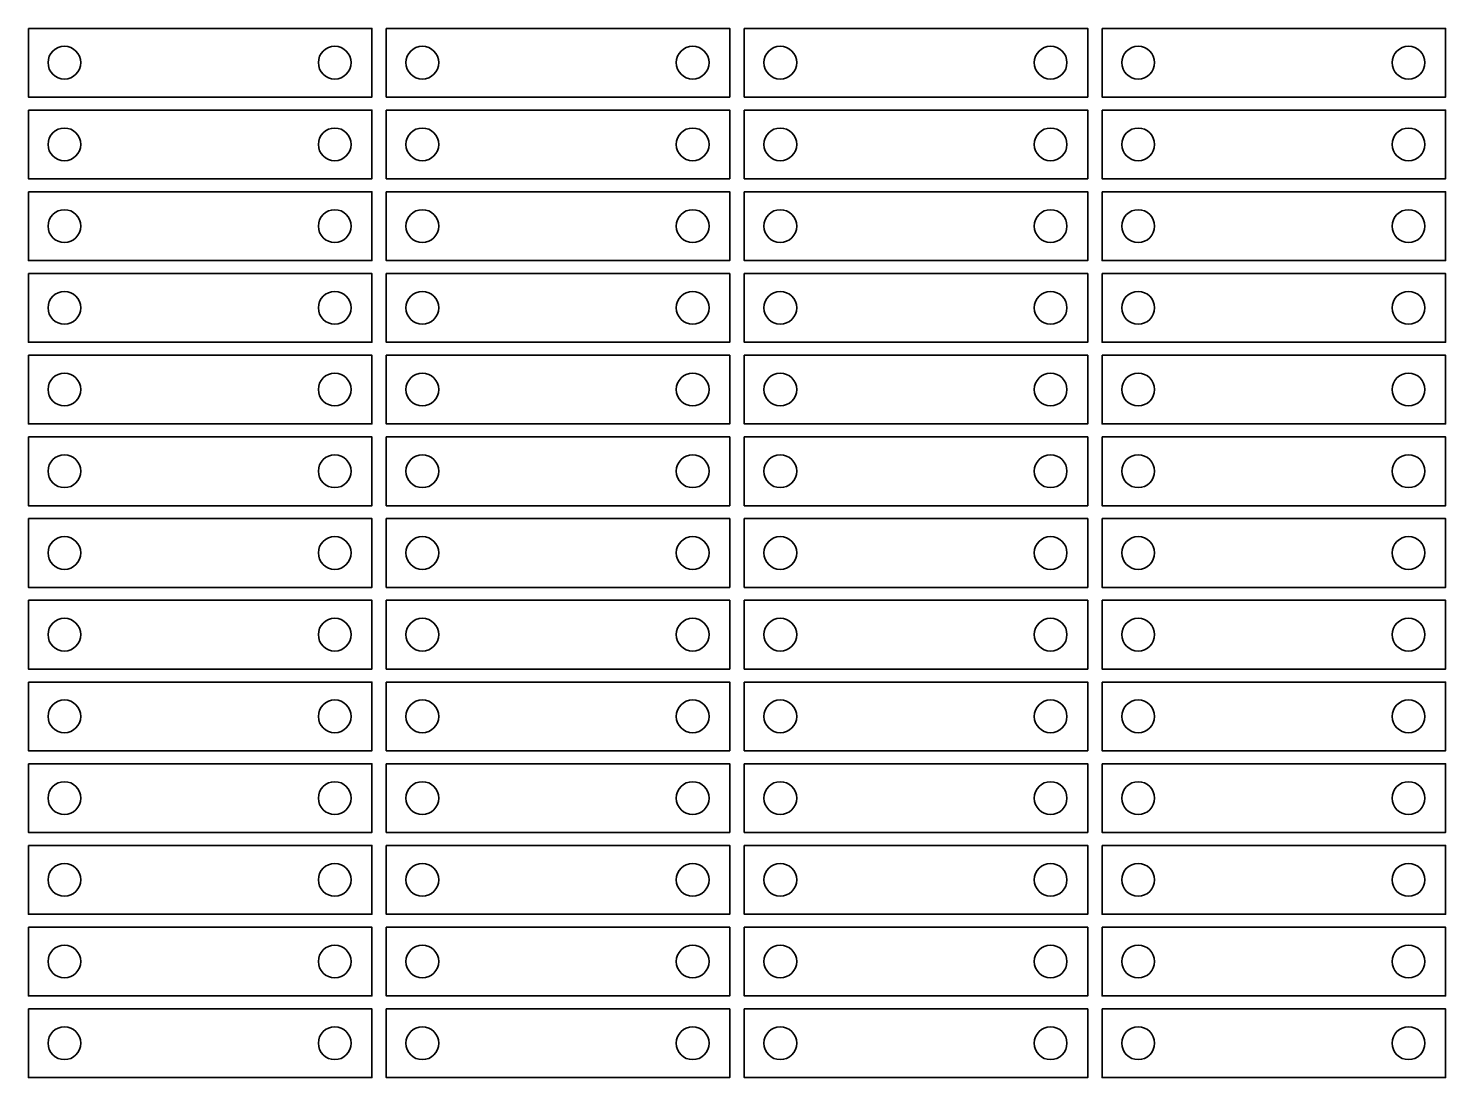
# Model space of a CAD drawing. Header units: inches. Extents: x 3 to 474, y -417 to -3.
# Drawn here: x 2.6 to 270.8, y -417.3 to -218.9 of the extents above; entities that cross this region are included whole.
import ezdxf

# ---------------------------------------------------------------- set-up
doc = ezdxf.new("R2010")
doc.units = ezdxf.units.IN
doc.header["$MEASUREMENT"] = 0
doc.layers.add('ShapeShifters_Small', color=7, linetype='Continuous')

msp = doc.modelspace()

# ---------------------------------------------------------------- linework, layer by layer
at = {"layer": 'ShapeShifters_Small', "color": 7, "lineweight": 35, "true_color": 0xffffff}
for points in [[(2.62, -218.89), (2.62, -231.89), (67.62, -231.89), (67.62, -218.89), (2.62, -218.89)], [(70.35, -218.89), (70.35, -231.89), (135.35, -231.89), (135.35, -218.89), (70.35, -218.89)], [(138.09, -218.89), (138.09, -231.89), (203.09, -231.89), (203.09, -218.89), (138.09, -218.89)], [(205.82, -218.89), (205.82, -231.89), (270.82, -231.89), (270.82, -218.89), (205.82, -218.89)], [(2.62, -234.35), (2.62, -247.35), (67.62, -247.35), (67.62, -234.35), (2.62, -234.35)], [(70.35, -234.35), (70.35, -247.35), (135.35, -247.35), (135.35, -234.35), (70.35, -234.35)], [(138.09, -234.35), (138.09, -247.35), (203.09, -247.35), (203.09, -234.35), (138.09, -234.35)], [(205.82, -234.35), (205.82, -247.35), (270.82, -247.35), (270.82, -234.35), (205.82, -234.35)], [(2.62, -249.8), (2.62, -262.8), (67.62, -262.8), (67.62, -249.8), (2.62, -249.8)], [(70.35, -249.8), (70.35, -262.8), (135.35, -262.8), (135.35, -249.8), (70.35, -249.8)], [(138.09, -249.8), (138.09, -262.8), (203.09, -262.8), (203.09, -249.8), (138.09, -249.8)], [(205.82, -249.8), (205.82, -262.8), (270.82, -262.8), (270.82, -249.8), (205.82, -249.8)], [(2.62, -265.26), (2.62, -278.26), (67.62, -278.26), (67.62, -265.26), (2.62, -265.26)], [(70.35, -265.26), (70.35, -278.26), (135.35, -278.26), (135.35, -265.26), (70.35, -265.26)], [(138.09, -265.26), (138.09, -278.26), (203.09, -278.26), (203.09, -265.26), (138.09, -265.26)], [(205.82, -265.26), (205.82, -278.26), (270.82, -278.26), (270.82, -265.26), (205.82, -265.26)], [(2.62, -280.71), (2.62, -293.71), (67.62, -293.71), (67.62, -280.71), (2.62, -280.71)], [(70.35, -280.71), (70.35, -293.71), (135.35, -293.71), (135.35, -280.71), (70.35, -280.71)], [(138.09, -280.71), (138.09, -293.71), (203.09, -293.71), (203.09, -280.71), (138.09, -280.71)], [(205.82, -280.71), (205.82, -293.71), (270.82, -293.71), (270.82, -280.71), (205.82, -280.71)], [(2.62, -296.17), (2.62, -309.17), (67.62, -309.17), (67.62, -296.17), (2.62, -296.17)], [(70.35, -296.17), (70.35, -309.17), (135.35, -309.17), (135.35, -296.17), (70.35, -296.17)], [(138.09, -296.17), (138.09, -309.17), (203.09, -309.17), (203.09, -296.17), (138.09, -296.17)], [(205.82, -296.17), (205.82, -309.17), (270.82, -309.17), (270.82, -296.17), (205.82, -296.17)], [(2.62, -311.62), (2.62, -324.62), (67.62, -324.62), (67.62, -311.62), (2.62, -311.62)], [(70.35, -311.62), (70.35, -324.62), (135.35, -324.62), (135.35, -311.62), (70.35, -311.62)], [(138.09, -311.62), (138.09, -324.62), (203.09, -324.62), (203.09, -311.62), (138.09, -311.62)], [(205.82, -311.62), (205.82, -324.62), (270.82, -324.62), (270.82, -311.62), (205.82, -311.62)], [(2.62, -327.07), (2.62, -340.07), (67.62, -340.07), (67.62, -327.07), (2.62, -327.07)], [(70.35, -327.07), (70.35, -340.07), (135.35, -340.07), (135.35, -327.07), (70.35, -327.07)], [(138.09, -327.07), (138.09, -340.07), (203.09, -340.07), (203.09, -327.07), (138.09, -327.07)], [(205.82, -327.07), (205.82, -340.07), (270.82, -340.07), (270.82, -327.07), (205.82, -327.07)], [(2.62, -342.53), (2.62, -355.53), (67.62, -355.53), (67.62, -342.53), (2.62, -342.53)], [(70.35, -342.53), (70.35, -355.53), (135.35, -355.53), (135.35, -342.53), (70.35, -342.53)], [(138.09, -342.53), (138.09, -355.53), (203.09, -355.53), (203.09, -342.53), (138.09, -342.53)], [(205.82, -342.53), (205.82, -355.53), (270.82, -355.53), (270.82, -342.53), (205.82, -342.53)], [(2.62, -357.98), (2.62, -370.98), (67.62, -370.98), (67.62, -357.98), (2.62, -357.98)], [(70.35, -357.98), (70.35, -370.98), (135.35, -370.98), (135.35, -357.98), (70.35, -357.98)], [(138.09, -357.98), (138.09, -370.98), (203.09, -370.98), (203.09, -357.98), (138.09, -357.98)], [(205.82, -357.98), (205.82, -370.98), (270.82, -370.98), (270.82, -357.98), (205.82, -357.98)], [(2.62, -373.44), (2.62, -386.44), (67.62, -386.44), (67.62, -373.44), (2.62, -373.44)], [(70.35, -373.44), (70.35, -386.44), (135.35, -386.44), (135.35, -373.44), (70.35, -373.44)], [(138.09, -373.44), (138.09, -386.44), (203.09, -386.44), (203.09, -373.44), (138.09, -373.44)], [(205.82, -373.44), (205.82, -386.44), (270.82, -386.44), (270.82, -373.44), (205.82, -373.44)], [(2.62, -388.89), (2.62, -401.89), (67.62, -401.89), (67.62, -388.89), (2.62, -388.89)], [(70.35, -388.89), (70.35, -401.89), (135.35, -401.89), (135.35, -388.89), (70.35, -388.89)], [(138.09, -388.89), (138.09, -401.89), (203.09, -401.89), (203.09, -388.89), (138.09, -388.89)], [(205.82, -388.89), (205.82, -401.89), (270.82, -401.89), (270.82, -388.89), (205.82, -388.89)], [(2.62, -404.35), (2.62, -417.35), (67.62, -417.35), (67.62, -404.35), (2.62, -404.35)], [(70.35, -404.35), (70.35, -417.35), (135.35, -417.35), (135.35, -404.35), (70.35, -404.35)], [(138.09, -404.35), (138.09, -417.35), (203.09, -417.35), (203.09, -404.35), (138.09, -404.35)], [(205.82, -404.35), (205.82, -417.35), (270.82, -417.35), (270.82, -404.35), (205.82, -404.35)]]:
    msp.add_lwpolyline(points, dxfattribs=at)
for points in [[(9.45, -228.48), (7.73, -228.48), (6.34, -227.1), (6.34, -225.38), (6.34, -223.67), (7.73, -222.28), (9.45, -222.28), (11.16, -222.28), (12.54, -223.67), (12.54, -225.38), (12.54, -227.1), (11.16, -228.48), (9.45, -228.48)], [(60.6, -228.48), (58.89, -228.48), (57.5, -227.1), (57.5, -225.38), (57.5, -223.67), (58.89, -222.28), (60.6, -222.28), (62.31, -222.28), (63.7, -223.67), (63.7, -225.38), (63.7, -227.1), (62.31, -228.48), (60.6, -228.48)], [(77.18, -228.48), (75.47, -228.48), (74.08, -227.1), (74.08, -225.38), (74.08, -223.67), (75.47, -222.28), (77.18, -222.28), (78.89, -222.28), (80.28, -223.67), (80.28, -225.38), (80.28, -227.1), (78.89, -228.48), (77.18, -228.48)], [(128.33, -228.48), (126.62, -228.48), (125.23, -227.1), (125.23, -225.38), (125.23, -223.67), (126.62, -222.28), (128.33, -222.28), (130.04, -222.28), (131.43, -223.67), (131.43, -225.38), (131.43, -227.1), (130.04, -228.48), (128.33, -228.48)], [(144.91, -228.48), (143.2, -228.48), (141.81, -227.1), (141.81, -225.38), (141.81, -223.67), (143.2, -222.28), (144.91, -222.28), (146.62, -222.28), (148.01, -223.67), (148.01, -225.38), (148.01, -227.1), (146.62, -228.48), (144.91, -228.48)], [(196.06, -228.48), (194.35, -228.48), (192.96, -227.1), (192.96, -225.38), (192.96, -223.67), (194.35, -222.28), (196.06, -222.28), (197.78, -222.28), (199.16, -223.67), (199.16, -225.38), (199.16, -227.1), (197.78, -228.48), (196.06, -228.48)], [(212.65, -228.48), (210.93, -228.48), (209.54, -227.1), (209.54, -225.38), (209.54, -223.67), (210.93, -222.28), (212.65, -222.28), (214.36, -222.28), (215.74, -223.67), (215.74, -225.38), (215.74, -227.1), (214.36, -228.48), (212.65, -228.48)], [(263.8, -228.48), (262.09, -228.48), (260.7, -227.1), (260.7, -225.38), (260.7, -223.67), (262.09, -222.28), (263.8, -222.28), (265.51, -222.28), (266.9, -223.67), (266.9, -225.38), (266.9, -227.1), (265.51, -228.48), (263.8, -228.48)], [(9.45, -243.94), (7.73, -243.94), (6.34, -242.55), (6.34, -240.84), (6.34, -239.13), (7.73, -237.74), (9.45, -237.74), (11.16, -237.74), (12.54, -239.13), (12.54, -240.84), (12.54, -242.55), (11.16, -243.94), (9.45, -243.94)], [(60.6, -243.94), (58.89, -243.94), (57.5, -242.55), (57.5, -240.84), (57.5, -239.13), (58.89, -237.74), (60.6, -237.74), (62.31, -237.74), (63.7, -239.13), (63.7, -240.84), (63.7, -242.55), (62.31, -243.94), (60.6, -243.94)], [(77.18, -243.94), (75.47, -243.94), (74.08, -242.55), (74.08, -240.84), (74.08, -239.13), (75.47, -237.74), (77.18, -237.74), (78.89, -237.74), (80.28, -239.13), (80.28, -240.84), (80.28, -242.55), (78.89, -243.94), (77.18, -243.94)], [(128.33, -243.94), (126.62, -243.94), (125.23, -242.55), (125.23, -240.84), (125.23, -239.13), (126.62, -237.74), (128.33, -237.74), (130.04, -237.74), (131.43, -239.13), (131.43, -240.84), (131.43, -242.55), (130.04, -243.94), (128.33, -243.94)], [(144.91, -243.94), (143.2, -243.94), (141.81, -242.55), (141.81, -240.84), (141.81, -239.13), (143.2, -237.74), (144.91, -237.74), (146.62, -237.74), (148.01, -239.13), (148.01, -240.84), (148.01, -242.55), (146.62, -243.94), (144.91, -243.94)], [(196.06, -243.94), (194.35, -243.94), (192.96, -242.55), (192.96, -240.84), (192.96, -239.13), (194.35, -237.74), (196.06, -237.74), (197.78, -237.74), (199.16, -239.13), (199.16, -240.84), (199.16, -242.55), (197.78, -243.94), (196.06, -243.94)], [(212.65, -243.94), (210.93, -243.94), (209.54, -242.55), (209.54, -240.84), (209.54, -239.13), (210.93, -237.74), (212.65, -237.74), (214.36, -237.74), (215.74, -239.13), (215.74, -240.84), (215.74, -242.55), (214.36, -243.94), (212.65, -243.94)], [(263.8, -243.94), (262.09, -243.94), (260.7, -242.55), (260.7, -240.84), (260.7, -239.13), (262.09, -237.74), (263.8, -237.74), (265.51, -237.74), (266.9, -239.13), (266.9, -240.84), (266.9, -242.55), (265.51, -243.94), (263.8, -243.94)], [(9.45, -259.39), (7.73, -259.39), (6.34, -258), (6.34, -256.29), (6.34, -254.58), (7.73, -253.19), (9.45, -253.19), (11.16, -253.19), (12.54, -254.58), (12.54, -256.29), (12.54, -258), (11.16, -259.39), (9.45, -259.39)], [(60.6, -259.39), (58.89, -259.39), (57.5, -258), (57.5, -256.29), (57.5, -254.58), (58.89, -253.19), (60.6, -253.19), (62.31, -253.19), (63.7, -254.58), (63.7, -256.29), (63.7, -258), (62.31, -259.39), (60.6, -259.39)], [(77.18, -259.39), (75.47, -259.39), (74.08, -258), (74.08, -256.29), (74.08, -254.58), (75.47, -253.19), (77.18, -253.19), (78.89, -253.19), (80.28, -254.58), (80.28, -256.29), (80.28, -258), (78.89, -259.39), (77.18, -259.39)], [(128.33, -259.39), (126.62, -259.39), (125.23, -258), (125.23, -256.29), (125.23, -254.58), (126.62, -253.19), (128.33, -253.19), (130.04, -253.19), (131.43, -254.58), (131.43, -256.29), (131.43, -258), (130.04, -259.39), (128.33, -259.39)], [(144.91, -259.39), (143.2, -259.39), (141.81, -258), (141.81, -256.29), (141.81, -254.58), (143.2, -253.19), (144.91, -253.19), (146.62, -253.19), (148.01, -254.58), (148.01, -256.29), (148.01, -258), (146.62, -259.39), (144.91, -259.39)], [(196.06, -259.39), (194.35, -259.39), (192.96, -258), (192.96, -256.29), (192.96, -254.58), (194.35, -253.19), (196.06, -253.19), (197.78, -253.19), (199.16, -254.58), (199.16, -256.29), (199.16, -258), (197.78, -259.39), (196.06, -259.39)], [(212.65, -259.39), (210.93, -259.39), (209.54, -258), (209.54, -256.29), (209.54, -254.58), (210.93, -253.19), (212.65, -253.19), (214.36, -253.19), (215.74, -254.58), (215.74, -256.29), (215.74, -258), (214.36, -259.39), (212.65, -259.39)], [(263.8, -259.39), (262.09, -259.39), (260.7, -258), (260.7, -256.29), (260.7, -254.58), (262.09, -253.19), (263.8, -253.19), (265.51, -253.19), (266.9, -254.58), (266.9, -256.29), (266.9, -258), (265.51, -259.39), (263.8, -259.39)], [(9.45, -274.85), (7.73, -274.85), (6.34, -273.46), (6.34, -271.75), (6.34, -270.03), (7.73, -268.65), (9.45, -268.65), (11.16, -268.65), (12.54, -270.03), (12.54, -271.75), (12.54, -273.46), (11.16, -274.85), (9.45, -274.85)], [(60.6, -274.85), (58.89, -274.85), (57.5, -273.46), (57.5, -271.75), (57.5, -270.03), (58.89, -268.65), (60.6, -268.65), (62.31, -268.65), (63.7, -270.03), (63.7, -271.75), (63.7, -273.46), (62.31, -274.85), (60.6, -274.85)], [(77.18, -274.85), (75.47, -274.85), (74.08, -273.46), (74.08, -271.75), (74.08, -270.03), (75.47, -268.65), (77.18, -268.65), (78.89, -268.65), (80.28, -270.03), (80.28, -271.75), (80.28, -273.46), (78.89, -274.85), (77.18, -274.85)], [(128.33, -274.85), (126.62, -274.85), (125.23, -273.46), (125.23, -271.75), (125.23, -270.03), (126.62, -268.65), (128.33, -268.65), (130.04, -268.65), (131.43, -270.03), (131.43, -271.75), (131.43, -273.46), (130.04, -274.85), (128.33, -274.85)], [(144.91, -274.85), (143.2, -274.85), (141.81, -273.46), (141.81, -271.75), (141.81, -270.03), (143.2, -268.65), (144.91, -268.65), (146.62, -268.65), (148.01, -270.03), (148.01, -271.75), (148.01, -273.46), (146.62, -274.85), (144.91, -274.85)], [(196.06, -274.85), (194.35, -274.85), (192.96, -273.46), (192.96, -271.75), (192.96, -270.03), (194.35, -268.65), (196.06, -268.65), (197.78, -268.65), (199.16, -270.03), (199.16, -271.75), (199.16, -273.46), (197.78, -274.85), (196.06, -274.85)], [(212.65, -274.85), (210.93, -274.85), (209.54, -273.46), (209.54, -271.75), (209.54, -270.03), (210.93, -268.65), (212.65, -268.65), (214.36, -268.65), (215.74, -270.03), (215.74, -271.75), (215.74, -273.46), (214.36, -274.85), (212.65, -274.85)], [(263.8, -274.85), (262.09, -274.85), (260.7, -273.46), (260.7, -271.75), (260.7, -270.03), (262.09, -268.65), (263.8, -268.65), (265.51, -268.65), (266.9, -270.03), (266.9, -271.75), (266.9, -273.46), (265.51, -274.85), (263.8, -274.85)], [(9.45, -290.3), (7.73, -290.3), (6.34, -288.91), (6.34, -287.2), (6.34, -285.49), (7.73, -284.1), (9.45, -284.1), (11.16, -284.1), (12.54, -285.49), (12.54, -287.2), (12.54, -288.91), (11.16, -290.3), (9.45, -290.3)], [(60.6, -290.3), (58.89, -290.3), (57.5, -288.91), (57.5, -287.2), (57.5, -285.49), (58.89, -284.1), (60.6, -284.1), (62.31, -284.1), (63.7, -285.49), (63.7, -287.2), (63.7, -288.91), (62.31, -290.3), (60.6, -290.3)], [(77.18, -290.3), (75.47, -290.3), (74.08, -288.91), (74.08, -287.2), (74.08, -285.49), (75.47, -284.1), (77.18, -284.1), (78.89, -284.1), (80.28, -285.49), (80.28, -287.2), (80.28, -288.91), (78.89, -290.3), (77.18, -290.3)], [(128.33, -290.3), (126.62, -290.3), (125.23, -288.91), (125.23, -287.2), (125.23, -285.49), (126.62, -284.1), (128.33, -284.1), (130.04, -284.1), (131.43, -285.49), (131.43, -287.2), (131.43, -288.91), (130.04, -290.3), (128.33, -290.3)], [(144.91, -290.3), (143.2, -290.3), (141.81, -288.91), (141.81, -287.2), (141.81, -285.49), (143.2, -284.1), (144.91, -284.1), (146.62, -284.1), (148.01, -285.49), (148.01, -287.2), (148.01, -288.91), (146.62, -290.3), (144.91, -290.3)], [(196.06, -290.3), (194.35, -290.3), (192.96, -288.91), (192.96, -287.2), (192.96, -285.49), (194.35, -284.1), (196.06, -284.1), (197.78, -284.1), (199.16, -285.49), (199.16, -287.2), (199.16, -288.91), (197.78, -290.3), (196.06, -290.3)], [(212.65, -290.3), (210.93, -290.3), (209.54, -288.91), (209.54, -287.2), (209.54, -285.49), (210.93, -284.1), (212.65, -284.1), (214.36, -284.1), (215.74, -285.49), (215.74, -287.2), (215.74, -288.91), (214.36, -290.3), (212.65, -290.3)], [(263.8, -290.3), (262.09, -290.3), (260.7, -288.91), (260.7, -287.2), (260.7, -285.49), (262.09, -284.1), (263.8, -284.1), (265.51, -284.1), (266.9, -285.49), (266.9, -287.2), (266.9, -288.91), (265.51, -290.3), (263.8, -290.3)], [(9.45, -305.76), (7.73, -305.76), (6.34, -304.37), (6.34, -302.66), (6.34, -300.94), (7.73, -299.56), (9.45, -299.56), (11.16, -299.56), (12.54, -300.94), (12.54, -302.66), (12.54, -304.37), (11.16, -305.76), (9.45, -305.76)], [(60.6, -305.76), (58.89, -305.76), (57.5, -304.37), (57.5, -302.66), (57.5, -300.94), (58.89, -299.56), (60.6, -299.56), (62.31, -299.56), (63.7, -300.94), (63.7, -302.66), (63.7, -304.37), (62.31, -305.76), (60.6, -305.76)], [(77.18, -305.76), (75.47, -305.76), (74.08, -304.37), (74.08, -302.66), (74.08, -300.94), (75.47, -299.56), (77.18, -299.56), (78.89, -299.56), (80.28, -300.94), (80.28, -302.66), (80.28, -304.37), (78.89, -305.76), (77.18, -305.76)], [(128.33, -305.76), (126.62, -305.76), (125.23, -304.37), (125.23, -302.66), (125.23, -300.94), (126.62, -299.56), (128.33, -299.56), (130.04, -299.56), (131.43, -300.94), (131.43, -302.66), (131.43, -304.37), (130.04, -305.76), (128.33, -305.76)], [(144.91, -305.76), (143.2, -305.76), (141.81, -304.37), (141.81, -302.66), (141.81, -300.94), (143.2, -299.56), (144.91, -299.56), (146.62, -299.56), (148.01, -300.94), (148.01, -302.66), (148.01, -304.37), (146.62, -305.76), (144.91, -305.76)], [(196.06, -305.76), (194.35, -305.76), (192.96, -304.37), (192.96, -302.66), (192.96, -300.94), (194.35, -299.56), (196.06, -299.56), (197.78, -299.56), (199.16, -300.94), (199.16, -302.66), (199.16, -304.37), (197.78, -305.76), (196.06, -305.76)], [(212.65, -305.76), (210.93, -305.76), (209.54, -304.37), (209.54, -302.66), (209.54, -300.94), (210.93, -299.56), (212.65, -299.56), (214.36, -299.56), (215.74, -300.94), (215.74, -302.66), (215.74, -304.37), (214.36, -305.76), (212.65, -305.76)], [(263.8, -305.76), (262.09, -305.76), (260.7, -304.37), (260.7, -302.66), (260.7, -300.94), (262.09, -299.56), (263.8, -299.56), (265.51, -299.56), (266.9, -300.94), (266.9, -302.66), (266.9, -304.37), (265.51, -305.76), (263.8, -305.76)], [(9.45, -321.21), (7.73, -321.21), (6.34, -319.82), (6.34, -318.11), (6.34, -316.4), (7.73, -315.01), (9.45, -315.01), (11.16, -315.01), (12.54, -316.4), (12.54, -318.11), (12.54, -319.82), (11.16, -321.21), (9.45, -321.21)], [(60.6, -321.21), (58.89, -321.21), (57.5, -319.82), (57.5, -318.11), (57.5, -316.4), (58.89, -315.01), (60.6, -315.01), (62.31, -315.01), (63.7, -316.4), (63.7, -318.11), (63.7, -319.82), (62.31, -321.21), (60.6, -321.21)], [(77.18, -321.21), (75.47, -321.21), (74.08, -319.82), (74.08, -318.11), (74.08, -316.4), (75.47, -315.01), (77.18, -315.01), (78.89, -315.01), (80.28, -316.4), (80.28, -318.11), (80.28, -319.82), (78.89, -321.21), (77.18, -321.21)], [(128.33, -321.21), (126.62, -321.21), (125.23, -319.82), (125.23, -318.11), (125.23, -316.4), (126.62, -315.01), (128.33, -315.01), (130.04, -315.01), (131.43, -316.4), (131.43, -318.11), (131.43, -319.82), (130.04, -321.21), (128.33, -321.21)], [(144.91, -321.21), (143.2, -321.21), (141.81, -319.82), (141.81, -318.11), (141.81, -316.4), (143.2, -315.01), (144.91, -315.01), (146.62, -315.01), (148.01, -316.4), (148.01, -318.11), (148.01, -319.82), (146.62, -321.21), (144.91, -321.21)], [(196.06, -321.21), (194.35, -321.21), (192.96, -319.82), (192.96, -318.11), (192.96, -316.4), (194.35, -315.01), (196.06, -315.01), (197.78, -315.01), (199.16, -316.4), (199.16, -318.11), (199.16, -319.82), (197.78, -321.21), (196.06, -321.21)], [(212.65, -321.21), (210.93, -321.21), (209.54, -319.82), (209.54, -318.11), (209.54, -316.4), (210.93, -315.01), (212.65, -315.01), (214.36, -315.01), (215.74, -316.4), (215.74, -318.11), (215.74, -319.82), (214.36, -321.21), (212.65, -321.21)], [(263.8, -321.21), (262.09, -321.21), (260.7, -319.82), (260.7, -318.11), (260.7, -316.4), (262.09, -315.01), (263.8, -315.01), (265.51, -315.01), (266.9, -316.4), (266.9, -318.11), (266.9, -319.82), (265.51, -321.21), (263.8, -321.21)], [(9.45, -336.66), (7.73, -336.66), (6.34, -335.28), (6.34, -333.56), (6.34, -331.85), (7.73, -330.46), (9.45, -330.46), (11.16, -330.46), (12.54, -331.85), (12.54, -333.56), (12.54, -335.28), (11.16, -336.66), (9.45, -336.66)], [(60.6, -336.66), (58.89, -336.66), (57.5, -335.28), (57.5, -333.56), (57.5, -331.85), (58.89, -330.46), (60.6, -330.46), (62.31, -330.46), (63.7, -331.85), (63.7, -333.56), (63.7, -335.28), (62.31, -336.66), (60.6, -336.66)], [(77.18, -336.66), (75.47, -336.66), (74.08, -335.28), (74.08, -333.56), (74.08, -331.85), (75.47, -330.46), (77.18, -330.46), (78.89, -330.46), (80.28, -331.85), (80.28, -333.56), (80.28, -335.28), (78.89, -336.66), (77.18, -336.66)], [(128.33, -336.66), (126.62, -336.66), (125.23, -335.28), (125.23, -333.56), (125.23, -331.85), (126.62, -330.46), (128.33, -330.46), (130.04, -330.46), (131.43, -331.85), (131.43, -333.56), (131.43, -335.28), (130.04, -336.66), (128.33, -336.66)], [(144.91, -336.66), (143.2, -336.66), (141.81, -335.28), (141.81, -333.56), (141.81, -331.85), (143.2, -330.46), (144.91, -330.46), (146.62, -330.46), (148.01, -331.85), (148.01, -333.56), (148.01, -335.28), (146.62, -336.66), (144.91, -336.66)], [(196.06, -336.66), (194.35, -336.66), (192.96, -335.28), (192.96, -333.56), (192.96, -331.85), (194.35, -330.46), (196.06, -330.46), (197.78, -330.46), (199.16, -331.85), (199.16, -333.56), (199.16, -335.28), (197.78, -336.66), (196.06, -336.66)], [(212.65, -336.66), (210.93, -336.66), (209.54, -335.28), (209.54, -333.56), (209.54, -331.85), (210.93, -330.46), (212.65, -330.46), (214.36, -330.46), (215.74, -331.85), (215.74, -333.56), (215.74, -335.28), (214.36, -336.66), (212.65, -336.66)], [(263.8, -336.66), (262.09, -336.66), (260.7, -335.28), (260.7, -333.56), (260.7, -331.85), (262.09, -330.46), (263.8, -330.46), (265.51, -330.46), (266.9, -331.85), (266.9, -333.56), (266.9, -335.28), (265.51, -336.66), (263.8, -336.66)], [(9.45, -352.12), (7.73, -352.12), (6.34, -350.73), (6.34, -349.02), (6.34, -347.31), (7.73, -345.92), (9.45, -345.92), (11.16, -345.92), (12.54, -347.31), (12.54, -349.02), (12.54, -350.73), (11.16, -352.12), (9.45, -352.12)], [(60.6, -352.12), (58.89, -352.12), (57.5, -350.73), (57.5, -349.02), (57.5, -347.31), (58.89, -345.92), (60.6, -345.92), (62.31, -345.92), (63.7, -347.31), (63.7, -349.02), (63.7, -350.73), (62.31, -352.12), (60.6, -352.12)], [(77.18, -352.12), (75.47, -352.12), (74.08, -350.73), (74.08, -349.02), (74.08, -347.31), (75.47, -345.92), (77.18, -345.92), (78.89, -345.92), (80.28, -347.31), (80.28, -349.02), (80.28, -350.73), (78.89, -352.12), (77.18, -352.12)], [(128.33, -352.12), (126.62, -352.12), (125.23, -350.73), (125.23, -349.02), (125.23, -347.31), (126.62, -345.92), (128.33, -345.92), (130.04, -345.92), (131.43, -347.31), (131.43, -349.02), (131.43, -350.73), (130.04, -352.12), (128.33, -352.12)], [(144.91, -352.12), (143.2, -352.12), (141.81, -350.73), (141.81, -349.02), (141.81, -347.31), (143.2, -345.92), (144.91, -345.92), (146.62, -345.92), (148.01, -347.31), (148.01, -349.02), (148.01, -350.73), (146.62, -352.12), (144.91, -352.12)], [(196.06, -352.12), (194.35, -352.12), (192.96, -350.73), (192.96, -349.02), (192.96, -347.31), (194.35, -345.92), (196.06, -345.92), (197.78, -345.92), (199.16, -347.31), (199.16, -349.02), (199.16, -350.73), (197.78, -352.12), (196.06, -352.12)], [(212.65, -352.12), (210.93, -352.12), (209.54, -350.73), (209.54, -349.02), (209.54, -347.31), (210.93, -345.92), (212.65, -345.92), (214.36, -345.92), (215.74, -347.31), (215.74, -349.02), (215.74, -350.73), (214.36, -352.12), (212.65, -352.12)], [(263.8, -352.12), (262.09, -352.12), (260.7, -350.73), (260.7, -349.02), (260.7, -347.31), (262.09, -345.92), (263.8, -345.92), (265.51, -345.92), (266.9, -347.31), (266.9, -349.02), (266.9, -350.73), (265.51, -352.12), (263.8, -352.12)], [(9.45, -367.57), (7.73, -367.57), (6.34, -366.19), (6.34, -364.47), (6.34, -362.76), (7.73, -361.37), (9.45, -361.37), (11.16, -361.37), (12.54, -362.76), (12.54, -364.47), (12.54, -366.19), (11.16, -367.57), (9.45, -367.57)], [(60.6, -367.57), (58.89, -367.57), (57.5, -366.19), (57.5, -364.47), (57.5, -362.76), (58.89, -361.37), (60.6, -361.37), (62.31, -361.37), (63.7, -362.76), (63.7, -364.47), (63.7, -366.19), (62.31, -367.57), (60.6, -367.57)], [(77.18, -367.57), (75.47, -367.57), (74.08, -366.19), (74.08, -364.47), (74.08, -362.76), (75.47, -361.37), (77.18, -361.37), (78.89, -361.37), (80.28, -362.76), (80.28, -364.47), (80.28, -366.19), (78.89, -367.57), (77.18, -367.57)], [(128.33, -367.57), (126.62, -367.57), (125.23, -366.19), (125.23, -364.47), (125.23, -362.76), (126.62, -361.37), (128.33, -361.37), (130.04, -361.37), (131.43, -362.76), (131.43, -364.47), (131.43, -366.19), (130.04, -367.57), (128.33, -367.57)], [(144.91, -367.57), (143.2, -367.57), (141.81, -366.19), (141.81, -364.47), (141.81, -362.76), (143.2, -361.37), (144.91, -361.37), (146.62, -361.37), (148.01, -362.76), (148.01, -364.47), (148.01, -366.19), (146.62, -367.57), (144.91, -367.57)], [(196.06, -367.57), (194.35, -367.57), (192.96, -366.19), (192.96, -364.47), (192.96, -362.76), (194.35, -361.37), (196.06, -361.37), (197.78, -361.37), (199.16, -362.76), (199.16, -364.47), (199.16, -366.19), (197.78, -367.57), (196.06, -367.57)], [(212.65, -367.57), (210.93, -367.57), (209.54, -366.19), (209.54, -364.47), (209.54, -362.76), (210.93, -361.37), (212.65, -361.37), (214.36, -361.37), (215.74, -362.76), (215.74, -364.47), (215.74, -366.19), (214.36, -367.57), (212.65, -367.57)], [(263.8, -367.57), (262.09, -367.57), (260.7, -366.19), (260.7, -364.47), (260.7, -362.76), (262.09, -361.37), (263.8, -361.37), (265.51, -361.37), (266.9, -362.76), (266.9, -364.47), (266.9, -366.19), (265.51, -367.57), (263.8, -367.57)], [(9.45, -383.03), (7.73, -383.03), (6.34, -381.64), (6.34, -379.93), (6.34, -378.22), (7.73, -376.83), (9.45, -376.83), (11.16, -376.83), (12.54, -378.22), (12.54, -379.93), (12.54, -381.64), (11.16, -383.03), (9.45, -383.03)], [(60.6, -383.03), (58.89, -383.03), (57.5, -381.64), (57.5, -379.93), (57.5, -378.22), (58.89, -376.83), (60.6, -376.83), (62.31, -376.83), (63.7, -378.22), (63.7, -379.93), (63.7, -381.64), (62.31, -383.03), (60.6, -383.03)], [(77.18, -383.03), (75.47, -383.03), (74.08, -381.64), (74.08, -379.93), (74.08, -378.22), (75.47, -376.83), (77.18, -376.83), (78.89, -376.83), (80.28, -378.22), (80.28, -379.93), (80.28, -381.64), (78.89, -383.03), (77.18, -383.03)], [(128.33, -383.03), (126.62, -383.03), (125.23, -381.64), (125.23, -379.93), (125.23, -378.22), (126.62, -376.83), (128.33, -376.83), (130.04, -376.83), (131.43, -378.22), (131.43, -379.93), (131.43, -381.64), (130.04, -383.03), (128.33, -383.03)], [(144.91, -383.03), (143.2, -383.03), (141.81, -381.64), (141.81, -379.93), (141.81, -378.22), (143.2, -376.83), (144.91, -376.83), (146.62, -376.83), (148.01, -378.22), (148.01, -379.93), (148.01, -381.64), (146.62, -383.03), (144.91, -383.03)], [(196.06, -383.03), (194.35, -383.03), (192.96, -381.64), (192.96, -379.93), (192.96, -378.22), (194.35, -376.83), (196.06, -376.83), (197.78, -376.83), (199.16, -378.22), (199.16, -379.93), (199.16, -381.64), (197.78, -383.03), (196.06, -383.03)], [(212.65, -383.03), (210.93, -383.03), (209.54, -381.64), (209.54, -379.93), (209.54, -378.22), (210.93, -376.83), (212.65, -376.83), (214.36, -376.83), (215.74, -378.22), (215.74, -379.93), (215.74, -381.64), (214.36, -383.03), (212.65, -383.03)], [(263.8, -383.03), (262.09, -383.03), (260.7, -381.64), (260.7, -379.93), (260.7, -378.22), (262.09, -376.83), (263.8, -376.83), (265.51, -376.83), (266.9, -378.22), (266.9, -379.93), (266.9, -381.64), (265.51, -383.03), (263.8, -383.03)], [(9.45, -398.48), (7.73, -398.48), (6.34, -397.09), (6.34, -395.38), (6.34, -393.67), (7.73, -392.28), (9.45, -392.28), (11.16, -392.28), (12.54, -393.67), (12.54, -395.38), (12.54, -397.09), (11.16, -398.48), (9.45, -398.48)], [(60.6, -398.48), (58.89, -398.48), (57.5, -397.09), (57.5, -395.38), (57.5, -393.67), (58.89, -392.28), (60.6, -392.28), (62.31, -392.28), (63.7, -393.67), (63.7, -395.38), (63.7, -397.09), (62.31, -398.48), (60.6, -398.48)], [(77.18, -398.48), (75.47, -398.48), (74.08, -397.09), (74.08, -395.38), (74.08, -393.67), (75.47, -392.28), (77.18, -392.28), (78.89, -392.28), (80.28, -393.67), (80.28, -395.38), (80.28, -397.09), (78.89, -398.48), (77.18, -398.48)], [(128.33, -398.48), (126.62, -398.48), (125.23, -397.09), (125.23, -395.38), (125.23, -393.67), (126.62, -392.28), (128.33, -392.28), (130.04, -392.28), (131.43, -393.67), (131.43, -395.38), (131.43, -397.09), (130.04, -398.48), (128.33, -398.48)], [(144.91, -398.48), (143.2, -398.48), (141.81, -397.09), (141.81, -395.38), (141.81, -393.67), (143.2, -392.28), (144.91, -392.28), (146.62, -392.28), (148.01, -393.67), (148.01, -395.38), (148.01, -397.09), (146.62, -398.48), (144.91, -398.48)], [(196.06, -398.48), (194.35, -398.48), (192.96, -397.09), (192.96, -395.38), (192.96, -393.67), (194.35, -392.28), (196.06, -392.28), (197.78, -392.28), (199.16, -393.67), (199.16, -395.38), (199.16, -397.09), (197.78, -398.48), (196.06, -398.48)], [(212.65, -398.48), (210.93, -398.48), (209.54, -397.09), (209.54, -395.38), (209.54, -393.67), (210.93, -392.28), (212.65, -392.28), (214.36, -392.28), (215.74, -393.67), (215.74, -395.38), (215.74, -397.09), (214.36, -398.48), (212.65, -398.48)], [(263.8, -398.48), (262.09, -398.48), (260.7, -397.09), (260.7, -395.38), (260.7, -393.67), (262.09, -392.28), (263.8, -392.28), (265.51, -392.28), (266.9, -393.67), (266.9, -395.38), (266.9, -397.09), (265.51, -398.48), (263.8, -398.48)], [(9.45, -413.94), (7.73, -413.94), (6.34, -412.55), (6.34, -410.84), (6.34, -409.12), (7.73, -407.74), (9.45, -407.74), (11.16, -407.74), (12.54, -409.12), (12.54, -410.84), (12.54, -412.55), (11.16, -413.94), (9.45, -413.94)], [(60.6, -413.94), (58.89, -413.94), (57.5, -412.55), (57.5, -410.84), (57.5, -409.12), (58.89, -407.74), (60.6, -407.74), (62.31, -407.74), (63.7, -409.12), (63.7, -410.84), (63.7, -412.55), (62.31, -413.94), (60.6, -413.94)], [(77.18, -413.94), (75.47, -413.94), (74.08, -412.55), (74.08, -410.84), (74.08, -409.12), (75.47, -407.74), (77.18, -407.74), (78.89, -407.74), (80.28, -409.12), (80.28, -410.84), (80.28, -412.55), (78.89, -413.94), (77.18, -413.94)], [(128.33, -413.94), (126.62, -413.94), (125.23, -412.55), (125.23, -410.84), (125.23, -409.12), (126.62, -407.74), (128.33, -407.74), (130.04, -407.74), (131.43, -409.12), (131.43, -410.84), (131.43, -412.55), (130.04, -413.94), (128.33, -413.94)], [(144.91, -413.94), (143.2, -413.94), (141.81, -412.55), (141.81, -410.84), (141.81, -409.12), (143.2, -407.74), (144.91, -407.74), (146.62, -407.74), (148.01, -409.12), (148.01, -410.84), (148.01, -412.55), (146.62, -413.94), (144.91, -413.94)], [(196.06, -413.94), (194.35, -413.94), (192.96, -412.55), (192.96, -410.84), (192.96, -409.12), (194.35, -407.74), (196.06, -407.74), (197.78, -407.74), (199.16, -409.12), (199.16, -410.84), (199.16, -412.55), (197.78, -413.94), (196.06, -413.94)], [(212.65, -413.94), (210.93, -413.94), (209.54, -412.55), (209.54, -410.84), (209.54, -409.12), (210.93, -407.74), (212.65, -407.74), (214.36, -407.74), (215.74, -409.12), (215.74, -410.84), (215.74, -412.55), (214.36, -413.94), (212.65, -413.94)], [(263.8, -413.94), (262.09, -413.94), (260.7, -412.55), (260.7, -410.84), (260.7, -409.12), (262.09, -407.74), (263.8, -407.74), (265.51, -407.74), (266.9, -409.12), (266.9, -410.84), (266.9, -412.55), (265.51, -413.94), (263.8, -413.94)]]:
    msp.add_open_spline(points, degree=3, knots=[0, 0, 0, 0, 1, 1, 1, 2, 2, 2, 3, 3, 3, 4, 4, 4, 4], dxfattribs=at)

doc.saveas('drawing.dxf')
